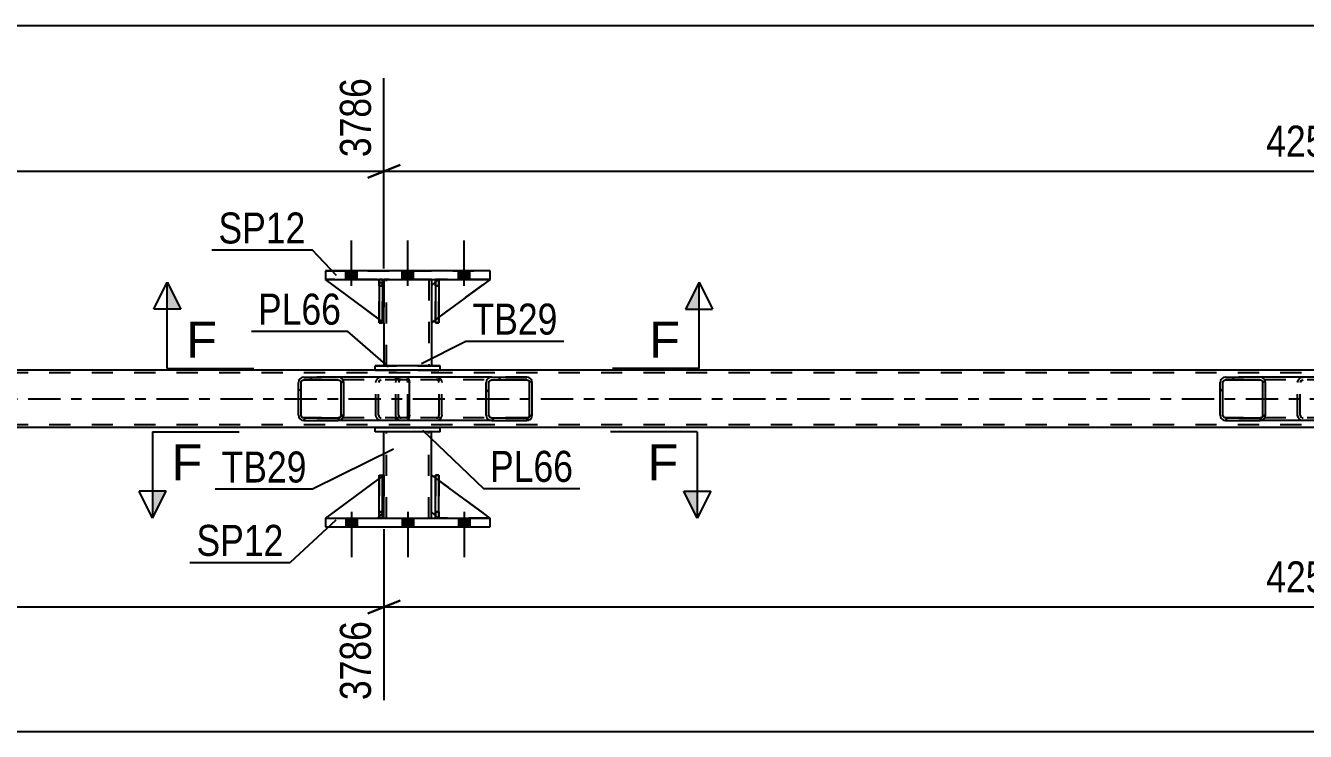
# Model space of a CAD drawing. Header units: millimetres. Extents: x 0 to 841, y 0 to 594.
# Drawn here: x 126.5 to 244.7, y 205.9 to 271.1 of the extents above; entities that cross this region are included whole.
import ezdxf

# ---------------------------------------------------------------- set-up
doc = ezdxf.new("R2010")
doc.units = ezdxf.units.MM
doc.linetypes.add('DXK_LINE_DOT2', pattern=[3.9198, 1.9599, -1.9599])
doc.linetypes.add('DXK_LINE_DOT3', pattern=[5.9187, 2.979, -0.9799, 0.9799, -0.9799])
doc.styles.add('Arial', font='ARIAL.TTF', dxfattribs={"height": 0.2})
doc.styles.add('Arial Narrow', font='ARIALN.TTF', dxfattribs={"height": 0.2})

# ---------------------------------------------------------------- blocks, each defined once
blk = doc.blocks.new('Part-283133313-1568 - 1373')
at = {"color": 2, "linetype": 'Continuous'}
for p, q in [((154.24, 225.55), (154.24, 224.75)), ((154.24, 225.55), (169.44, 225.55)), ((154.24, 224.75), (169.44, 224.75)), ((169.44, 224.75), (169.44, 225.55))]:
    blk.add_line(p, q, dxfattribs=at)
at = {"color": 7, "linetype": 'DXK_LINE_DOT2'}
for p, q in [((154.24, 225.55), (169.44, 225.55)), ((154.24, 224.75), (169.44, 224.75))]:
    blk.add_line(p, q, dxfattribs=at)
blk = doc.blocks.new('Part-283133313-1521 - 1373')
at = {"color": 2, "linetype": 'Continuous'}
for p, q in [((164.84, 239.63), (158.84, 239.63)), ((158.84, 239.23), (158.84, 239.63)), ((164.84, 239.23), (158.84, 239.23)), ((164.84, 239.23), (164.84, 239.63))]:
    blk.add_line(p, q, dxfattribs=at)
at = {"color": 7, "linetype": 'DXK_LINE_DOT2'}
for p, q in [((158.84, 239.63), (164.84, 239.63)), ((158.84, 239.23), (164.84, 239.23))]:
    blk.add_line(p, q, dxfattribs=at)
blk = doc.blocks.new('Part-283133313-1552 - 1373')
at = {"color": 7, "linetype": 'DXK_LINE_DOT2'}
for p, q in [((164.4, 247.03), (164.4, 247.63)), ((164.4, 247.63), (164.4, 247.63)), ((164.4, 247.63), (164.4, 243.63)), ((164.72, 247.63), (164.4, 247.63)), ((164.4, 243.63), (164.4, 247.03)), ((164.4, 247.03), (164.72, 247.03)), ((164.72, 247.03), (164.72, 247.63)), ((164.72, 243.63), (164.72, 247.63)), ((164.72, 247.03), (164.72, 243.63)), ((164.4, 243.63), (164.72, 243.63))]:
    blk.add_line(p, q, dxfattribs=at)
blk = doc.blocks.new('Part-283133313-1506 - 1373')
at = {"color": 2, "linetype": 'Continuous'}
for p, q in [((159.64, 247.63), (159.64, 247.03)), ((164.04, 247.63), (164.04, 247.03)), ((159.64, 243.63), (159.64, 239.63)), ((164.04, 243.63), (164.04, 239.63))]:
    blk.add_line(p, q, dxfattribs=at)
at = {"color": 7, "linetype": 'DXK_LINE_DOT2'}
for p, q in [((164.04, 247.63), (159.64, 247.63)), ((159.64, 247.03), (159.64, 243.63)), ((159.88, 239.63), (159.88, 247.63)), ((163.8, 247.63), (163.8, 239.63)), ((164.04, 247.03), (164.04, 243.63)), ((164.04, 239.63), (159.64, 239.63))]:
    blk.add_line(p, q, dxfattribs=at)
blk = doc.blocks.new('Part-283133313-1417 - 1373')
at = {"color": 2, "linetype": 'Continuous'}
for p, q in [((158.84, 239.23), (67.6, 239.23)), ((329.11, 239.23), (164.84, 239.23)), ((584.52, 233.95), (67.6, 233.95))]:
    blk.add_line(p, q, dxfattribs=at)
at = {"color": 7, "linetype": 'DXK_LINE_DOT2'}
for p, q in [((726.51, 238.99), (67.6, 238.99)), ((164.84, 239.23), (158.84, 239.23)), ((726.51, 234.19), (67.6, 234.19))]:
    blk.add_line(p, q, dxfattribs=at)
at = {"color": 7, "linetype": 'DXK_LINE_DOT3'}
blk.add_line((67.6, 236.59), (726.51, 236.59), dxfattribs=at)
blk = doc.blocks.new('Bolt-283133313-1430 - 1373')
at = {"linetype": 'Continuous'}
for points in [[(157.16, 225.55), (156.12, 225.55), (156.12, 224.75), (157.16, 224.75)], [(157.16, 225.55), (156.12, 225.55), (156.12, 224.75), (157.16, 224.75)], [(157.16, 225.55), (156.12, 225.55), (156.12, 224.75), (157.16, 224.75)], [(162.36, 225.55), (161.32, 225.55), (161.32, 224.75), (162.36, 224.75)], [(162.36, 225.55), (161.32, 225.55), (161.32, 224.75), (162.36, 224.75)], [(167.56, 225.55), (166.52, 225.55), (166.52, 224.75), (167.56, 224.75)], [(167.56, 225.55), (166.52, 225.55), (166.52, 224.75), (167.56, 224.75)], [(167.56, 225.55), (166.52, 225.55), (166.52, 224.75), (167.56, 224.75)]]:
    blk.add_hatch(color=1, dxfattribs=at).paths.add_polyline_path(points)
at = {"color": 1, "linetype": 'Continuous'}
for p, q in [((156.64, 226.15), (156.64, 221.95)), ((156.64, 226.15), (156.64, 221.95)), ((156.64, 226.15), (156.64, 221.95)), ((161.84, 226.15), (161.84, 221.95)), ((161.84, 226.15), (161.84, 221.95)), ((167.04, 226.15), (167.04, 221.95)), ((167.04, 226.15), (167.04, 221.95)), ((167.04, 226.15), (167.04, 221.95)), ((156.12, 225.55), (156.12, 224.75)), ((156.12, 225.55), (156.12, 224.75)), ((156.12, 225.55), (156.12, 224.75)), ((157.16, 225.55), (157.16, 224.75)), ((157.16, 225.55), (157.16, 224.75)), ((157.16, 225.55), (157.16, 224.75)), ((161.32, 225.55), (161.32, 224.75)), ((161.32, 225.55), (161.32, 224.75)), ((162.36, 225.55), (162.36, 224.75)), ((162.36, 225.55), (162.36, 224.75)), ((166.52, 225.55), (166.52, 224.75)), ((166.52, 225.55), (166.52, 224.75)), ((166.52, 225.55), (166.52, 224.75)), ((167.56, 225.55), (167.56, 224.75)), ((167.56, 225.55), (167.56, 224.75)), ((167.56, 225.55), (167.56, 224.75))]:
    blk.add_line(p, q, dxfattribs=at)
blk = doc.blocks.new('Bolt-283133313-1431 - 1373')
at = {"linetype": 'Continuous'}
for points in [[(156.12, 247.63), (157.16, 247.63), (157.16, 248.43), (156.12, 248.43)], [(156.12, 247.63), (157.16, 247.63), (157.16, 248.43), (156.12, 248.43)], [(156.12, 247.63), (157.16, 247.63), (157.16, 248.43), (156.12, 248.43)], [(161.32, 247.63), (162.36, 247.63), (162.36, 248.43), (161.32, 248.43)], [(161.32, 247.63), (162.36, 247.63), (162.36, 248.43), (161.32, 248.43)], [(166.52, 247.63), (167.56, 247.63), (167.56, 248.43), (166.52, 248.43)], [(166.52, 247.63), (167.56, 247.63), (167.56, 248.43), (166.52, 248.43)], [(166.52, 247.63), (167.56, 247.63), (167.56, 248.43), (166.52, 248.43)]]:
    blk.add_hatch(color=1, dxfattribs=at).paths.add_polyline_path(points)
at = {"color": 1, "linetype": 'Continuous'}
for p, q in [((156.64, 247.03), (156.64, 251.23)), ((156.64, 247.03), (156.64, 251.23)), ((156.64, 247.03), (156.64, 251.23)), ((161.84, 247.03), (161.84, 251.23)), ((161.84, 247.03), (161.84, 251.23)), ((167.04, 247.03), (167.04, 251.23)), ((167.04, 247.03), (167.04, 251.23)), ((167.04, 247.03), (167.04, 251.23)), ((156.12, 247.63), (156.12, 248.43)), ((156.12, 247.63), (156.12, 248.43)), ((156.12, 247.63), (156.12, 248.43)), ((157.16, 247.63), (157.16, 248.43)), ((157.16, 247.63), (157.16, 248.43)), ((157.16, 247.63), (157.16, 248.43)), ((161.32, 247.63), (161.32, 248.43)), ((161.32, 247.63), (161.32, 248.43)), ((162.36, 247.63), (162.36, 248.43)), ((162.36, 247.63), (162.36, 248.43)), ((166.52, 247.63), (166.52, 248.43)), ((166.52, 247.63), (166.52, 248.43)), ((166.52, 247.63), (166.52, 248.43)), ((167.56, 247.63), (167.56, 248.43)), ((167.56, 247.63), (167.56, 248.43)), ((167.56, 247.63), (167.56, 248.43))]:
    blk.add_line(p, q, dxfattribs=at)
blk = doc.blocks.new('Part-283133313-1526 - 1373')
at = {"color": 2, "linetype": 'Continuous'}
for p, q in [((158.84, 233.95), (164.84, 233.95)), ((158.84, 233.55), (158.84, 233.95)), ((164.84, 233.55), (158.84, 233.55)), ((164.84, 233.55), (164.84, 233.95))]:
    blk.add_line(p, q, dxfattribs=at)
at = {"color": 7, "linetype": 'DXK_LINE_DOT2'}
for p, q in [((164.84, 233.95), (158.84, 233.95)), ((164.84, 233.55), (158.84, 233.55))]:
    blk.add_line(p, q, dxfattribs=at)
blk = doc.blocks.new('Part-283133313-1531 - 1373')
at = {"color": 2, "linetype": 'Continuous'}
for p, q in [((159.64, 229.55), (159.64, 233.55)), ((164.04, 229.55), (164.04, 233.55)), ((159.64, 225.55), (159.64, 226.15)), ((164.04, 225.55), (164.04, 226.15))]:
    blk.add_line(p, q, dxfattribs=at)
at = {"color": 7, "linetype": 'DXK_LINE_DOT2'}
for p, q in [((164.04, 233.55), (159.64, 233.55)), ((159.88, 225.55), (159.88, 233.55)), ((163.8, 225.55), (163.8, 233.55)), ((159.64, 226.15), (159.64, 229.55)), ((164.04, 226.15), (164.04, 229.55)), ((159.64, 225.55), (164.04, 225.55))]:
    blk.add_line(p, q, dxfattribs=at)
blk = doc.blocks.new('Part-283133313-1549 - 1373')
at = {"color": 7, "linetype": 'DXK_LINE_DOT2'}
for p, q in [((159.64, 243.63), (154.24, 247.63)), ((154.24, 247.63), (159.04, 247.63)), ((159.04, 247.63), (159.64, 247.03)), ((159.64, 247.03), (159.04, 247.63)), ((159.64, 247.03), (159.64, 243.63)), ((159.64, 247.03), (159.64, 247.03)), ((159.64, 247.03), (159.64, 243.63))]:
    blk.add_line(p, q, dxfattribs=at)
blk = doc.blocks.new('Part-283133313-1553 - 1373')
at = {"color": 7, "linetype": 'DXK_LINE_DOT2'}
for p, q in [((159.2, 247.03), (159.2, 247.63)), ((159.2, 247.63), (159.2, 247.63)), ((159.2, 247.63), (159.2, 243.63)), ((159.52, 247.63), (159.2, 247.63)), ((159.2, 243.63), (159.2, 247.03)), ((159.2, 247.03), (159.52, 247.03)), ((159.52, 247.03), (159.52, 247.63)), ((159.52, 243.63), (159.52, 247.63)), ((159.52, 247.03), (159.52, 243.63)), ((159.2, 243.63), (159.52, 243.63))]:
    blk.add_line(p, q, dxfattribs=at)
blk = doc.blocks.new('Part-283133313-1533 - 1373')
at = {"linetype": 'Continuous'}
h = blk.add_hatch(dxfattribs=at)
h.set_pattern_fill('', scale=0.7, style=0, pattern_type=0)
h.set_pattern_definition([(45, (241.0235, 238.2945), (-1.57154, 1.57154), [])])
h.paths.add_polyline_path([(241.06, 238.11), (241.02, 238.29), (240.91, 238.45), (240.75, 238.55), (240.56, 238.59), (237.37, 238.59), (237.18, 238.55), (237.02, 238.45), (236.91, 238.29), (236.87, 238.11), (236.87, 235.07), (236.91, 234.89), (237.02, 234.73), (237.18, 234.63), (237.37, 234.59), (240.56, 234.59), (240.75, 234.63), (240.91, 234.73), (241.02, 234.89), (241.06, 235.07)])
h.paths.add_polyline_path([(240.79, 234.98), (240.74, 234.9), (240.66, 234.85), (240.56, 234.83), (237.37, 234.83), (237.28, 234.85), (237.2, 234.9), (237.14, 234.98), (237.12, 235.07), (237.12, 238.11), (237.14, 238.2), (237.2, 238.28), (237.28, 238.33), (237.37, 238.35), (240.56, 238.35), (240.66, 238.33), (240.74, 238.28), (240.79, 238.2), (240.81, 238.11), (240.81, 235.07)])
at = {"color": 2, "linetype": 'Continuous'}
for p, q in [((236.91, 238.29), (236.87, 238.11)), ((236.87, 235.07), (236.87, 238.11)), ((237.12, 238.11), (237.14, 238.2)), ((237.12, 235.07), (237.12, 238.11)), ((237.14, 238.2), (237.2, 238.28)), ((237.37, 238.59), (237.18, 238.55)), ((237.2, 238.28), (237.28, 238.33)), ((237.28, 238.33), (237.37, 238.35)), ((237.37, 238.59), (240.56, 238.59)), ((237.37, 238.35), (240.56, 238.35)), ((246.86, 238.59), (240.56, 238.59)), ((240.75, 238.55), (240.56, 238.59)), ((240.56, 238.35), (240.66, 238.33)), ((240.66, 238.33), (240.74, 238.28)), ((240.74, 238.28), (240.79, 238.2)), ((240.79, 238.2), (240.81, 238.11)), ((240.81, 235.07), (240.81, 238.11)), ((241.06, 238.11), (241.02, 238.29)), ((241.06, 235.07), (241.06, 238.11)), ((246.86, 238.59), (246.96, 238.55)), ((246.96, 238.55), (247.05, 238.45)), ((247.05, 238.45), (247.11, 238.29)), ((247.11, 238.29), (247.13, 238.11)), ((247.13, 235.07), (247.13, 238.11)), ((236.87, 235.07), (236.91, 234.89)), ((237.14, 234.98), (237.12, 235.07)), ((237.2, 234.9), (237.14, 234.98)), ((237.18, 234.63), (237.37, 234.59)), ((237.28, 234.85), (237.2, 234.9)), ((237.37, 234.83), (237.28, 234.85)), ((237.37, 234.83), (240.56, 234.83)), ((237.37, 234.59), (240.56, 234.59)), ((240.66, 234.85), (240.56, 234.83)), ((240.56, 234.59), (240.75, 234.63)), ((246.86, 234.59), (240.56, 234.59)), ((240.74, 234.9), (240.66, 234.85)), ((240.79, 234.98), (240.74, 234.9)), ((240.81, 235.07), (240.79, 234.98)), ((241.02, 234.89), (241.06, 235.07)), ((246.96, 234.63), (246.86, 234.59)), ((247.05, 234.73), (246.96, 234.63)), ((247.11, 234.89), (247.05, 234.73)), ((247.13, 235.07), (247.11, 234.89))]:
    blk.add_line(p, q, dxfattribs=at)
at = {"color": 7, "linetype": 'DXK_LINE_DOT2'}
for p, q in [((240.56, 238.59), (237.37, 238.59)), ((246.86, 238.35), (237.37, 238.35)), ((244.02, 238.11), (244.06, 238.29)), ((244.02, 235.07), (244.02, 238.11)), ((244.29, 238.2), (244.27, 238.11)), ((244.27, 235.07), (244.27, 238.11)), ((244.35, 238.28), (244.29, 238.2)), ((244.33, 238.55), (244.52, 238.59)), ((244.35, 238.28), (244.37, 238.29)), ((244.37, 238.29), (244.43, 238.33)), ((244.43, 238.33), (244.52, 238.35)), ((245.87, 238.35), (245.87, 238.59)), ((246.91, 238.33), (246.86, 238.35)), ((246.96, 238.28), (246.91, 238.33)), ((246.98, 238.2), (246.96, 238.28)), ((246.99, 238.11), (246.98, 238.2)), ((246.99, 235.07), (246.99, 238.11)), ((246.86, 234.83), (237.37, 234.83)), ((240.56, 234.59), (237.37, 234.59)), ((244.06, 234.89), (244.02, 235.07)), ((244.27, 235.07), (244.29, 234.98)), ((244.29, 234.98), (244.35, 234.9)), ((244.52, 234.59), (244.33, 234.63)), ((244.35, 234.9), (244.43, 234.85)), ((244.43, 234.85), (244.52, 234.83)), ((245.87, 234.59), (245.87, 234.83)), ((246.86, 234.83), (246.91, 234.85)), ((246.91, 234.85), (246.96, 234.9)), ((246.96, 234.9), (246.98, 234.98)), ((246.98, 234.98), (246.99, 235.07))]:
    blk.add_line(p, q, dxfattribs=at)
at = {"color": 2, "linetype": 'Continuous'}
for centre, start, end in [((237.36, 238.1), 111.1941, 156.1506), ((240.57, 238.1), 23.8494, 68.8059), ((237.36, 235.09), 203.8494, 248.8059), ((240.57, 235.09), 291.1941, 336.1506)]:
    blk.add_arc(centre, 0.492, start, end, dxfattribs=at)
at = {"color": 7, "linetype": 'DXK_LINE_DOT2'}
for centre, start, end in [((244.51, 238.1), 111.1941, 156.1506), ((244.51, 235.09), 203.8494, 248.8059)]:
    blk.add_arc(centre, 0.492, start, end, dxfattribs=at)
blk = doc.blocks.new('Part-283133313-1548 - 1373')
at = {"color": 2, "linetype": 'Continuous'}
for p, q in [((159.2, 243.96), (154.24, 247.63)), ((159.2, 247.48), (159.04, 247.63)), ((159.64, 247.03), (159.52, 247.16)), ((159.64, 247.03), (159.64, 247.03)), ((159.64, 243.63), (159.64, 247.03)), ((159.52, 243.72), (159.64, 243.63)), ((159.64, 243.63), (159.64, 243.63))]:
    blk.add_line(p, q, dxfattribs=at)
at = {"color": 7, "linetype": 'DXK_LINE_DOT2'}
for p, q in [((159.04, 247.63), (154.24, 247.63)), ((159.04, 247.63), (159.64, 247.03)), ((159.52, 247.16), (159.2, 247.48)), ((159.64, 247.03), (159.64, 243.63)), ((159.52, 243.72), (159.2, 243.96))]:
    blk.add_line(p, q, dxfattribs=at)
blk = doc.blocks.new('Part-283133313-1550 - 1373')
at = {"color": 2, "linetype": 'Continuous'}
for p, q in [((164.72, 247.63), (164.4, 247.63)), ((164.4, 247.63), (164.4, 243.63)), ((164.72, 247.63), (164.72, 247.63)), ((164.72, 247.63), (164.72, 243.63)), ((164.72, 243.63), (164.4, 243.63))]:
    blk.add_line(p, q, dxfattribs=at)
at = {"color": 7, "linetype": 'DXK_LINE_DOT2'}
for p, q in [((164.4, 247.03), (164.4, 247.63)), ((164.72, 247.03), (164.4, 247.03)), ((164.4, 247.03), (164.4, 243.63)), ((164.72, 247.03), (164.72, 247.63)), ((164.72, 247.63), (164.72, 247.63)), ((164.72, 243.63), (164.72, 247.03))]:
    blk.add_line(p, q, dxfattribs=at)
blk = doc.blocks.new('Part-283133313-1551 - 1373')
at = {"color": 2, "linetype": 'Continuous'}
for p, q in [((159.52, 247.63), (159.2, 247.63)), ((159.2, 247.63), (159.2, 243.63)), ((159.52, 247.63), (159.52, 247.63)), ((159.52, 247.63), (159.52, 243.63)), ((159.52, 243.63), (159.2, 243.63))]:
    blk.add_line(p, q, dxfattribs=at)
at = {"color": 7, "linetype": 'DXK_LINE_DOT2'}
for p, q in [((159.2, 247.03), (159.2, 247.63)), ((159.52, 247.03), (159.2, 247.03)), ((159.2, 247.03), (159.2, 243.63)), ((159.52, 247.03), (159.52, 247.63)), ((159.52, 247.63), (159.52, 247.63)), ((159.52, 243.63), (159.52, 247.03))]:
    blk.add_line(p, q, dxfattribs=at)
blk = doc.blocks.new('Part-283133313-1556 - 1373')
at = {"linetype": 'Continuous'}
h = blk.add_hatch(dxfattribs=at)
h.set_pattern_fill('', scale=0.7, style=0, pattern_type=0)
h.set_pattern_definition([(45, (173.3, 238.2945), (-1.57154, 1.57154), [])])
h.paths.add_polyline_path([(173.34, 238.11), (173.3, 238.29), (173.19, 238.45), (173.02, 238.55), (172.83, 238.59), (169.59, 238.59), (169.4, 238.55), (169.23, 238.45), (169.12, 238.29), (169.08, 238.11), (169.08, 235.07), (169.12, 234.89), (169.23, 234.73), (169.4, 234.63), (169.59, 234.59), (172.83, 234.59), (173.02, 234.63), (173.19, 234.73), (173.3, 234.89), (173.34, 235.07)])
h.paths.add_polyline_path([(173.06, 234.98), (173.01, 234.9), (172.93, 234.85), (172.83, 234.83), (169.59, 234.83), (169.5, 234.85), (169.41, 234.9), (169.36, 234.98), (169.34, 235.07), (169.34, 238.11), (169.36, 238.2), (169.41, 238.28), (169.5, 238.33), (169.59, 238.35), (172.83, 238.35), (172.93, 238.33), (173.01, 238.28), (173.06, 238.2), (173.08, 238.11), (173.08, 235.07)])
at = {"color": 7, "linetype": 'DXK_LINE_DOT2'}
for p, q in [((160.73, 238.11), (160.77, 238.29)), ((160.73, 235.07), (160.73, 238.11)), ((161.01, 238.2), (160.99, 238.11)), ((160.99, 235.07), (160.99, 238.11)), ((161.06, 238.28), (161.01, 238.2)), ((161.05, 238.55), (161.24, 238.59)), ((161.15, 238.33), (161.06, 238.28)), ((161.24, 238.35), (161.15, 238.33)), ((161.73, 238.59), (161.24, 238.59)), ((172.83, 238.35), (161.24, 238.35)), ((164.48, 238.59), (164.67, 238.55)), ((164.58, 238.33), (164.48, 238.35)), ((164.66, 238.28), (164.58, 238.33)), ((164.72, 238.2), (164.66, 238.28)), ((164.73, 238.11), (164.72, 238.2)), ((164.73, 235.07), (164.73, 238.11)), ((164.95, 238.29), (164.99, 238.11)), ((164.99, 235.07), (164.99, 238.11)), ((172.83, 238.59), (169.59, 238.59)), ((160.77, 234.89), (160.73, 235.07)), ((160.99, 235.07), (161.01, 234.98)), ((161.01, 234.98), (161.06, 234.9)), ((161.24, 234.59), (161.05, 234.63)), ((161.06, 234.9), (161.15, 234.85)), ((161.15, 234.85), (161.24, 234.83)), ((172.83, 234.83), (161.24, 234.83)), ((161.73, 234.59), (161.24, 234.59)), ((164.48, 234.83), (164.58, 234.85)), ((164.67, 234.63), (164.48, 234.59)), ((164.58, 234.85), (164.66, 234.9)), ((164.66, 234.9), (164.72, 234.98)), ((164.72, 234.98), (164.73, 235.07)), ((164.99, 235.07), (164.95, 234.89)), ((172.83, 234.59), (169.59, 234.59))]:
    blk.add_line(p, q, dxfattribs=at)
at = {"color": 2, "linetype": 'Continuous'}
for p, q in [((169.59, 238.59), (161.73, 238.59)), ((169.12, 238.29), (169.08, 238.11)), ((169.08, 235.07), (169.08, 238.11)), ((169.34, 238.11), (169.36, 238.2)), ((169.34, 235.07), (169.34, 238.11)), ((169.36, 238.2), (169.41, 238.28)), ((169.59, 238.59), (169.4, 238.55)), ((169.41, 238.28), (169.5, 238.33)), ((169.5, 238.33), (169.59, 238.35)), ((169.59, 238.59), (172.83, 238.59)), ((169.59, 238.35), (172.83, 238.35)), ((173.02, 238.55), (172.83, 238.59)), ((172.83, 238.35), (172.93, 238.33)), ((172.93, 238.33), (173.01, 238.28)), ((173.01, 238.28), (173.06, 238.2)), ((173.06, 238.2), (173.08, 238.11)), ((173.08, 235.07), (173.08, 238.11)), ((173.34, 238.11), (173.3, 238.29)), ((173.34, 235.07), (173.34, 238.11)), ((169.59, 234.59), (161.73, 234.59)), ((169.08, 235.07), (169.12, 234.89)), ((169.36, 234.98), (169.34, 235.07)), ((169.41, 234.9), (169.36, 234.98)), ((169.4, 234.63), (169.59, 234.59)), ((169.5, 234.85), (169.41, 234.9)), ((169.59, 234.83), (169.5, 234.85)), ((169.59, 234.83), (172.83, 234.83)), ((169.59, 234.59), (172.83, 234.59)), ((172.93, 234.85), (172.83, 234.83)), ((172.83, 234.59), (173.02, 234.63)), ((173.01, 234.9), (172.93, 234.85)), ((173.06, 234.98), (173.01, 234.9)), ((173.08, 235.07), (173.06, 234.98)), ((173.3, 234.89), (173.34, 235.07))]:
    blk.add_line(p, q, dxfattribs=at)
at = {"color": 7, "linetype": 'DXK_LINE_DOT2'}
for centre, start, end in [((161.22, 238.09), 110.7583, 155.6801), ((164.5, 238.09), 24.3199, 69.2417), ((161.22, 235.09), 204.3199, 249.2417), ((164.5, 235.09), 290.7583, 335.6801)]:
    blk.add_arc(centre, 0.496, start, end, dxfattribs=at)
at = {"color": 2, "linetype": 'Continuous'}
for centre, start, end in [((169.57, 238.09), 110.7583, 155.68), ((172.85, 238.09), 24.32, 69.2417), ((169.57, 235.09), 204.32, 249.2417), ((172.85, 235.09), 290.7583, 335.68)]:
    blk.add_arc(centre, 0.496, start, end, dxfattribs=at)
blk = doc.blocks.new('Part-283133313-1557 - 1373')
at = {"linetype": 'Continuous'}
h = blk.add_hatch(dxfattribs=at)
h.set_pattern_fill('', scale=0.7, style=0, pattern_type=0)
h.set_pattern_definition([(45, (155.8893, 238.2945), (-1.57154, 1.57154), [])])
h.paths.add_polyline_path([(155.93, 238.11), (155.89, 238.29), (155.78, 238.45), (155.62, 238.55), (155.42, 238.59), (152.24, 238.59), (152.05, 238.55), (151.89, 238.45), (151.78, 238.29), (151.74, 238.11), (151.74, 235.07), (151.78, 234.89), (151.89, 234.73), (152.05, 234.63), (152.24, 234.59), (155.42, 234.59), (155.62, 234.63), (155.78, 234.73), (155.89, 234.89), (155.93, 235.07)])
h.paths.add_polyline_path([(155.66, 234.98), (155.6, 234.9), (155.52, 234.85), (155.42, 234.83), (152.24, 234.83), (152.14, 234.85), (152.06, 234.9), (152.01, 234.98), (151.99, 235.07), (151.99, 238.11), (152.01, 238.2), (152.06, 238.28), (152.14, 238.33), (152.24, 238.35), (155.42, 238.35), (155.52, 238.33), (155.6, 238.28), (155.66, 238.2), (155.68, 238.11), (155.68, 235.07)])
at = {"color": 2, "linetype": 'Continuous'}
for p, q in [((151.78, 238.29), (151.74, 238.11)), ((151.74, 235.07), (151.74, 238.11)), ((151.99, 238.11), (152.01, 238.2)), ((151.99, 235.07), (151.99, 238.11)), ((152.01, 238.2), (152.06, 238.28)), ((152.24, 238.59), (152.05, 238.55)), ((152.06, 238.28), (152.14, 238.33)), ((152.14, 238.33), (152.24, 238.35)), ((152.24, 238.59), (155.42, 238.59)), ((152.24, 238.35), (155.42, 238.35)), ((161.73, 238.59), (155.42, 238.59)), ((155.62, 238.55), (155.42, 238.59)), ((155.42, 238.35), (155.52, 238.33)), ((155.52, 238.33), (155.6, 238.28)), ((155.6, 238.28), (155.66, 238.2)), ((155.66, 238.2), (155.68, 238.11)), ((155.68, 235.07), (155.68, 238.11)), ((155.93, 238.11), (155.89, 238.29)), ((155.93, 235.07), (155.93, 238.11)), ((161.73, 238.59), (161.83, 238.55)), ((161.83, 238.55), (161.92, 238.45)), ((161.92, 238.45), (161.98, 238.29)), ((161.98, 238.29), (162, 238.11)), ((162, 235.07), (162, 238.11)), ((151.74, 235.07), (151.78, 234.89)), ((152.01, 234.98), (151.99, 235.07)), ((152.06, 234.9), (152.01, 234.98)), ((152.05, 234.63), (152.24, 234.59)), ((152.14, 234.85), (152.06, 234.9)), ((152.24, 234.83), (152.14, 234.85)), ((152.24, 234.83), (155.42, 234.83)), ((152.24, 234.59), (155.42, 234.59)), ((155.52, 234.85), (155.42, 234.83)), ((155.42, 234.59), (155.62, 234.63)), ((161.73, 234.59), (155.42, 234.59)), ((155.6, 234.9), (155.52, 234.85)), ((155.66, 234.98), (155.6, 234.9)), ((155.68, 235.07), (155.66, 234.98)), ((155.89, 234.89), (155.93, 235.07)), ((161.83, 234.63), (161.73, 234.59)), ((161.92, 234.73), (161.83, 234.63)), ((161.98, 234.89), (161.92, 234.73)), ((162, 235.07), (161.98, 234.89))]:
    blk.add_line(p, q, dxfattribs=at)
at = {"color": 7, "linetype": 'DXK_LINE_DOT2'}
for p, q in [((155.42, 238.59), (152.24, 238.59)), ((161.73, 238.35), (152.24, 238.35)), ((158.89, 238.11), (158.93, 238.29)), ((158.89, 235.07), (158.89, 238.11)), ((159.16, 238.2), (159.14, 238.11)), ((159.14, 235.07), (159.14, 238.11)), ((159.21, 238.28), (159.16, 238.2)), ((159.2, 238.55), (159.39, 238.59)), ((159.21, 238.28), (159.23, 238.29)), ((159.23, 238.29), (159.29, 238.33)), ((159.29, 238.33), (159.39, 238.35)), ((160.73, 238.35), (160.73, 238.59)), ((161.78, 238.33), (161.73, 238.35)), ((161.82, 238.28), (161.78, 238.33)), ((161.85, 238.2), (161.82, 238.28)), ((161.86, 238.11), (161.85, 238.2)), ((161.86, 235.07), (161.86, 238.11)), ((161.73, 234.83), (152.24, 234.83)), ((155.42, 234.59), (152.24, 234.59)), ((158.93, 234.89), (158.89, 235.07)), ((159.14, 235.07), (159.16, 234.98)), ((159.16, 234.98), (159.21, 234.9)), ((159.39, 234.59), (159.2, 234.63)), ((159.21, 234.9), (159.23, 234.89)), ((159.23, 234.89), (159.29, 234.85)), ((159.29, 234.85), (159.39, 234.83)), ((160.73, 234.59), (160.73, 234.83)), ((161.73, 234.83), (161.78, 234.85)), ((161.78, 234.85), (161.82, 234.9)), ((161.82, 234.9), (161.85, 234.98)), ((161.85, 234.98), (161.86, 235.07))]:
    blk.add_line(p, q, dxfattribs=at)
at = {"color": 2, "linetype": 'Continuous'}
for centre, start, end in [((152.23, 238.1), 111.1941, 156.1506), ((155.44, 238.1), 23.8494, 68.8059), ((152.23, 235.09), 203.8494, 248.8059), ((155.44, 235.09), 291.1941, 336.1506)]:
    blk.add_arc(centre, 0.492, start, end, dxfattribs=at)
at = {"color": 7, "linetype": 'DXK_LINE_DOT2'}
for centre, start, end in [((159.38, 238.1), 111.1941, 156.1506), ((159.38, 235.09), 203.8494, 248.8059)]:
    blk.add_arc(centre, 0.492, start, end, dxfattribs=at)
blk = doc.blocks.new('Part-283133313-1563 - 1373')
at = {"color": 2, "linetype": 'Continuous'}
for p, q in [((169.44, 248.43), (154.24, 248.43)), ((154.24, 248.43), (154.24, 247.63)), ((169.44, 247.63), (169.44, 248.43)), ((154.24, 247.63), (169.44, 247.63))]:
    blk.add_line(p, q, dxfattribs=at)
at = {"color": 7, "linetype": 'DXK_LINE_DOT2'}
for p, q in [((154.24, 248.43), (169.44, 248.43)), ((154.24, 247.63), (169.44, 247.63))]:
    blk.add_line(p, q, dxfattribs=at)
blk = doc.blocks.new('Part-283133313-1569 - 1373')
at = {"color": 2, "linetype": 'Continuous'}
for p, q in [((164.04, 226.15), (164.04, 229.55)), ((164.4, 229.29), (164.04, 229.55)), ((169.44, 225.55), (164.72, 229.05)), ((164.4, 225.8), (164.04, 226.15))]:
    blk.add_line(p, q, dxfattribs=at)
at = {"color": 7, "linetype": 'DXK_LINE_DOT2'}
for p, q in [((164.72, 229.05), (164.4, 229.29)), ((164.64, 225.55), (164.4, 225.8)), ((169.44, 225.55), (164.64, 225.55)), ((169.44, 225.55), (169.44, 225.55)), ((169.44, 225.55), (169.44, 225.55))]:
    blk.add_line(p, q, dxfattribs=at)
blk = doc.blocks.new('Part-283133313-1570 - 1373')
at = {"color": 7, "linetype": 'DXK_LINE_DOT2'}
for p, q in [((164.04, 226.15), (164.04, 229.55)), ((164.04, 229.55), (169.44, 225.55)), ((164.64, 225.55), (164.04, 226.15)), ((169.44, 225.55), (164.64, 225.55))]:
    blk.add_line(p, q, dxfattribs=at)
blk = doc.blocks.new('Part-283133313-1571 - 1373')
at = {"color": 7, "linetype": 'DXK_LINE_DOT2'}
for p, q in [((159.52, 229.46), (159.2, 229.22)), ((159.64, 226.15), (159.64, 229.55)), ((159.64, 226.15), (159.04, 225.55)), ((159.52, 226.02), (159.2, 225.7)), ((154.24, 225.55), (159.04, 225.55))]:
    blk.add_line(p, q, dxfattribs=at)
at = {"color": 2, "linetype": 'Continuous'}
for p, q in [((159.64, 229.55), (159.52, 229.46)), ((159.64, 226.15), (159.64, 229.55)), ((159.2, 229.22), (154.24, 225.55)), ((159.64, 226.15), (159.52, 226.02)), ((159.64, 226.15), (159.64, 226.15)), ((159.2, 225.7), (159.04, 225.55))]:
    blk.add_line(p, q, dxfattribs=at)
blk = doc.blocks.new('Part-283133313-1572 - 1373')
at = {"color": 7, "linetype": 'DXK_LINE_DOT2'}
for p, q in [((159.64, 229.55), (154.24, 225.55)), ((159.64, 226.15), (159.64, 229.55)), ((159.64, 229.55), (159.64, 226.15)), ((159.04, 225.55), (159.64, 226.15)), ((159.64, 226.15), (159.04, 225.55)), ((159.64, 226.15), (159.64, 226.15)), ((154.24, 225.55), (159.04, 225.55))]:
    blk.add_line(p, q, dxfattribs=at)
blk = doc.blocks.new('Part-283133313-1627 - 1373')
at = {"color": 2, "linetype": 'Continuous'}
for p, q in [((164.4, 225.55), (164.4, 229.55)), ((164.4, 229.55), (164.72, 229.55)), ((164.72, 225.55), (164.72, 229.55)), ((164.4, 225.55), (164.4, 225.55)), ((164.72, 225.55), (164.4, 225.55))]:
    blk.add_line(p, q, dxfattribs=at)
at = {"color": 7, "linetype": 'DXK_LINE_DOT2'}
for p, q in [((164.4, 229.55), (164.4, 226.15)), ((164.72, 226.15), (164.72, 229.55)), ((164.4, 226.15), (164.4, 225.55)), ((164.4, 226.15), (164.72, 226.15)), ((164.72, 225.55), (164.72, 226.15)), ((164.72, 225.55), (164.72, 225.55))]:
    blk.add_line(p, q, dxfattribs=at)
blk = doc.blocks.new('Part-283133313-1628 - 1373')
at = {"color": 2, "linetype": 'Continuous'}
for p, q in [((159.2, 225.55), (159.2, 229.55)), ((159.2, 229.55), (159.52, 229.55)), ((159.52, 225.55), (159.52, 229.55)), ((159.2, 225.55), (159.2, 225.55)), ((159.52, 225.55), (159.2, 225.55))]:
    blk.add_line(p, q, dxfattribs=at)
at = {"color": 7, "linetype": 'DXK_LINE_DOT2'}
for p, q in [((159.2, 229.55), (159.2, 226.15)), ((159.52, 226.15), (159.52, 229.55)), ((159.2, 226.15), (159.2, 225.55)), ((159.2, 226.15), (159.52, 226.15)), ((159.52, 225.55), (159.52, 226.15)), ((159.52, 225.55), (159.52, 225.55))]:
    blk.add_line(p, q, dxfattribs=at)
blk = doc.blocks.new('Part-283133313-1629 - 1373')
at = {"color": 7, "linetype": 'DXK_LINE_DOT2'}
for p, q in [((164.72, 229.55), (164.4, 229.55)), ((164.4, 226.15), (164.4, 229.55)), ((164.4, 229.55), (164.4, 225.55)), ((164.72, 229.55), (164.72, 226.15)), ((164.72, 225.55), (164.72, 229.55)), ((164.72, 226.15), (164.4, 226.15)), ((164.4, 225.55), (164.4, 226.15)), ((164.72, 226.15), (164.72, 225.55)), ((164.72, 225.55), (164.4, 225.55)), ((164.72, 225.55), (164.72, 225.55))]:
    blk.add_line(p, q, dxfattribs=at)
blk = doc.blocks.new('Part-283133313-1630 - 1373')
at = {"color": 7, "linetype": 'DXK_LINE_DOT2'}
for p, q in [((159.2, 229.55), (159.52, 229.55)), ((159.2, 226.15), (159.2, 229.55)), ((159.2, 229.55), (159.2, 225.55)), ((159.52, 229.55), (159.52, 226.15)), ((159.52, 225.55), (159.52, 229.46)), ((159.52, 226.15), (159.2, 226.15)), ((159.2, 225.55), (159.2, 226.15)), ((159.52, 226.15), (159.52, 225.55)), ((159.52, 225.55), (159.2, 225.55)), ((159.52, 225.55), (159.52, 225.55))]:
    blk.add_line(p, q, dxfattribs=at)
blk = doc.blocks.new('Part-283133313-1631 - 1373')
at = {"color": 2, "linetype": 'Continuous'}
for p, q in [((164.4, 247.38), (164.04, 247.03)), ((164.04, 247.03), (164.04, 243.63)), ((169.44, 247.63), (164.72, 244.13)), ((164.4, 243.89), (164.04, 243.63))]:
    blk.add_line(p, q, dxfattribs=at)
at = {"color": 7, "linetype": 'DXK_LINE_DOT2'}
for p, q in [((164.64, 247.63), (164.4, 247.38)), ((169.44, 247.63), (164.64, 247.63)), ((164.72, 244.13), (164.4, 243.89))]:
    blk.add_line(p, q, dxfattribs=at)
blk = doc.blocks.new('Part-283133313-1632 - 1373')
at = {"color": 7, "linetype": 'DXK_LINE_DOT2'}
for p, q in [((164.64, 247.63), (164.04, 247.03)), ((164.04, 243.63), (169.44, 247.63)), ((164.04, 247.03), (164.04, 243.63)), ((169.44, 247.63), (164.64, 247.63))]:
    blk.add_line(p, q, dxfattribs=at)
blk = doc.blocks.new('StraightDimension-283133313-1683 - 1373')
at = {"color": 7, "linetype": 'Continuous'}
blk.add_line((58.34, 205.85), (735.77, 205.85), dxfattribs=at)
blk = doc.blocks.new('StraightDimension-283133313-1711 - 1373')
at = {"color": 7, "linetype": 'Continuous'}
blk.add_line((58.98, 271.09), (735.13, 271.09), dxfattribs=at)
blk = doc.blocks.new('StraightDimension-283133313-1743 - 1373')
at = {"color": 7, "linetype": 'Continuous'}
for p, q in [((159.64, 224.55), (159.64, 208.75)), ((161.14, 217.96), (158.14, 216.76)), ((159.64, 217.36), (329.91, 217.36))]:
    blk.add_line(p, q, dxfattribs=at)
at = {"color": 0}
blk.add_wipeout([(249.03, 218.11), (249.03, 222.31), (240.52, 222.31), (240.52, 218.11)], dxfattribs=at)
at = {"color": 3, "style": 'Arial Narrow'}
blk.add_text('4257', height=2.863, dxfattribs=at).set_placement((241.12, 218.71))
blk = doc.blocks.new('StraightDimension-283133313-1749 - 1373')
at = {"color": 7, "linetype": 'Continuous'}
for p, q in [((58.98, 232.95), (58.98, 214.23)), ((159.64, 224.55), (159.64, 208.75)), ((60.48, 217.96), (57.48, 216.76)), ((158.14, 216.76), (161.14, 217.96)), ((58.98, 217.36), (159.64, 217.36))]:
    blk.add_line(p, q, dxfattribs=at)
at = {"color": 0}
blk.add_wipeout([(113.57, 218.11), (113.57, 222.31), (105.05, 222.31), (105.05, 218.11)], dxfattribs=at)
at = {"color": 3, "style": 'Arial Narrow'}
blk.add_text('3786', height=2.863, dxfattribs=at).set_placement((105.65, 218.71))
at = {"color": 0, "linetype": 'Continuous'}
for points in [[(58.38, 216.66), (54.18, 216.66), (54.18, 213.63), (58.38, 213.63)], [(159.04, 216.66), (154.84, 216.66), (154.84, 208.15), (159.04, 208.15)]]:
    blk.add_wipeout(points, dxfattribs=at)
at = {"color": 3, "linetype": 'Continuous', "style": 'Arial Narrow'}
for s, height, p in [('0', 2.86, (57.78, 214.23)), ('3786', 2.863, (158.44, 208.75))]:
    blk.add_text(s, height=height, rotation=90.0002, dxfattribs=at).set_placement(p)
blk = doc.blocks.new('StraightDimension-283133313-1766 - 1373')
at = {"color": 7, "linetype": 'Continuous'}
for p, q in [((159.64, 248.63), (159.64, 266.24)), ((161.14, 258.23), (158.14, 257.03)), ((159.64, 257.63), (329.91, 257.63))]:
    blk.add_line(p, q, dxfattribs=at)
at = {"color": 0}
blk.add_wipeout([(249.03, 258.38), (249.03, 262.58), (240.52, 262.58), (240.52, 258.38)], dxfattribs=at)
at = {"color": 3, "style": 'Arial Narrow'}
blk.add_text('4257', height=2.863, dxfattribs=at).set_placement((241.12, 258.98))
blk = doc.blocks.new('StraightDimension-283133313-1772 - 1373')
at = {"color": 7, "linetype": 'Continuous'}
for p, q in [((159.64, 248.63), (159.64, 266.24)), ((58.98, 240.23), (58.98, 260.76)), ((60.48, 258.23), (57.48, 257.03)), ((158.14, 257.03), (161.14, 258.23)), ((58.98, 257.63), (159.64, 257.63))]:
    blk.add_line(p, q, dxfattribs=at)
at = {"color": 0}
blk.add_wipeout([(113.57, 258.38), (113.57, 262.58), (105.05, 262.58), (105.05, 258.38)], dxfattribs=at)
at = {"color": 3, "style": 'Arial Narrow'}
blk.add_text('3786', height=2.863, dxfattribs=at).set_placement((105.65, 258.98))
at = {"color": 0, "linetype": 'Continuous'}
for points in [[(159.04, 266.84), (154.84, 266.84), (154.84, 258.33), (159.04, 258.33)], [(58.38, 261.36), (54.18, 261.36), (54.18, 258.33), (58.38, 258.33)]]:
    blk.add_wipeout(points, dxfattribs=at)
at = {"color": 3, "linetype": 'Continuous', "style": 'Arial Narrow'}
for s, height, p in [('3786', 2.863, (158.44, 258.93)), ('0', 2.86, (57.78, 258.93))]:
    blk.add_text(s, height=height, rotation=90.0002, dxfattribs=at).set_placement(p)
blk = doc.blocks.new('Mark-283133313-1527 - 1373')
at = {"color": 30, "linetype": 'Continuous'}
for p in [(160.53, 231.94), (144.05, 228.26)]:
    blk.add_line(p, (153.11, 228.26), dxfattribs=at)
at = {"color": 0}
blk.add_wipeout([(152.51, 228.86), (152.51, 231.86), (144.65, 231.86), (144.65, 228.86)], dxfattribs=at)
blk.add_wipeout([(152.51, 228.86), (152.51, 231.86), (144.65, 231.86), (144.65, 228.86)], dxfattribs=at)
at = {"color": 3, "style": 'Arial Narrow'}
blk.add_text('TB29', height=2.863, dxfattribs=at).set_placement((144.65, 228.86))
blk = doc.blocks.new('Mark-283133313-1522 - 1373')
at = {"color": 30, "linetype": 'Continuous'}
for p, q in [((163.2, 233.71), (168.84, 228.32)), ((168.84, 228.32), (177.72, 228.32))]:
    blk.add_line(p, q, dxfattribs=at)
at = {"color": 0}
blk.add_wipeout([(177.12, 228.92), (177.12, 231.92), (169.44, 231.92), (169.44, 228.92)], dxfattribs=at)
blk.add_wipeout([(177.12, 228.92), (177.12, 231.92), (169.44, 231.92), (169.44, 228.92)], dxfattribs=at)
at = {"color": 3, "style": 'Arial Narrow'}
blk.add_text('PL66', height=2.863, dxfattribs=at).set_placement((169.44, 228.92))
blk = doc.blocks.new('Mark-283133313-1559 - 1373')
at = {"color": 30, "linetype": 'Continuous'}
for p in [(143.76, 250.35), (155.27, 247.98)]:
    blk.add_line(p, (153, 250.35), dxfattribs=at)
at = {"color": 0}
blk.add_wipeout([(152.4, 250.95), (152.4, 253.95), (144.36, 253.95), (144.36, 250.95)], dxfattribs=at)
blk.add_wipeout([(152.4, 250.95), (152.4, 253.95), (144.36, 253.95), (144.36, 250.95)], dxfattribs=at)
at = {"color": 3, "style": 'Arial Narrow'}
blk.add_text('SP12', height=2.863, dxfattribs=at).set_placement((144.36, 250.95))
blk = doc.blocks.new('Mark-283133313-1502 - 1373')
at = {"color": 30, "linetype": 'Continuous'}
for p, q in [((163.12, 239.86), (167.22, 241.93)), ((167.22, 241.93), (176.27, 241.93))]:
    blk.add_line(p, q, dxfattribs=at)
at = {"color": 0}
blk.add_wipeout([(175.67, 242.53), (175.67, 245.53), (167.82, 245.53), (167.82, 242.53)], dxfattribs=at)
blk.add_wipeout([(175.67, 242.53), (175.67, 245.53), (167.82, 245.53), (167.82, 242.53)], dxfattribs=at)
at = {"color": 3, "style": 'Arial Narrow'}
blk.add_text('TB29', height=2.863, dxfattribs=at).set_placement((167.82, 242.53))
blk = doc.blocks.new('Mark-283133313-1564 - 1373')
at = {"color": 30, "linetype": 'Continuous'}
for p in [(155.2, 225.38), (141.73, 221.48)]:
    blk.add_line(p, (150.97, 221.48), dxfattribs=at)
at = {"color": 0}
blk.add_wipeout([(150.37, 222.08), (150.37, 225.08), (142.33, 225.08), (142.33, 222.08)], dxfattribs=at)
blk.add_wipeout([(150.37, 222.08), (150.37, 225.08), (142.33, 225.08), (142.33, 222.08)], dxfattribs=at)
at = {"color": 3, "style": 'Arial Narrow'}
blk.add_text('SP12', height=2.863, dxfattribs=at).set_placement((142.33, 222.08))
blk = doc.blocks.new('Mark-283133313-1517 - 1373')
at = {"color": 30, "linetype": 'Continuous'}
for p in [(147.41, 242.85), (160.05, 239.54)]:
    blk.add_line(p, (156.28, 242.85), dxfattribs=at)
at = {"color": 0}
blk.add_wipeout([(155.68, 243.45), (155.68, 246.45), (148.01, 246.45), (148.01, 243.45)], dxfattribs=at)
blk.add_wipeout([(155.68, 243.45), (155.68, 246.45), (148.01, 246.45), (148.01, 243.45)], dxfattribs=at)
at = {"color": 3, "style": 'Arial Narrow'}
blk.add_text('PL66', height=2.863, dxfattribs=at).set_placement((148.01, 243.45))
blk = doc.blocks.new('SectionMark-283133313-1826 - 1373')
at = {"linetype": 'Continuous'}
for points in [[(138.28, 228.05), (139.53, 228.05), (138.28, 225.55)], [(187.33, 228.05), (188.58, 228.05), (188.58, 225.55)]]:
    blk.add_hatch(color=6, dxfattribs=at).paths.add_polyline_path(points)
at = {"color": 6, "linetype": 'Continuous'}
for p, q in [((138.28, 233.55), (146.28, 233.55)), ((138.28, 233.55), (138.28, 225.55)), ((188.58, 233.55), (180.58, 233.55)), ((188.58, 233.55), (188.58, 225.55)), ((138.28, 225.55), (137.03, 228.05)), ((139.53, 228.05), (137.03, 228.05)), ((138.28, 225.55), (139.53, 228.05)), ((187.33, 228.05), (189.83, 228.05)), ((188.58, 225.55), (187.33, 228.05)), ((189.83, 228.05), (188.58, 225.55))]:
    blk.add_line(p, q, dxfattribs=at)
at = {"color": 0, "linetype": 'Continuous'}
for points in [[(142.88, 229.05), (142.88, 232.55), (140.03, 232.55), (140.03, 229.05)], [(186.83, 229.05), (186.83, 232.55), (183.98, 232.55), (183.98, 229.05)]]:
    blk.add_wipeout(points, dxfattribs=at)
at = {"color": 3, "linetype": 'Continuous', "style": 'Arial'}
for p in [(140.03, 229.05), (183.98, 229.05)]:
    blk.add_text('F', height=3.34, dxfattribs=at).set_placement(p)
blk = doc.blocks.new('SectionMark-283133313-1828 - 1373')
at = {"linetype": 'Continuous'}
for points in [[(140.88, 244.89), (139.63, 244.89), (139.63, 247.39)], [(188.74, 244.89), (187.49, 244.89), (188.74, 247.39)]]:
    blk.add_hatch(color=6, dxfattribs=at).paths.add_polyline_path(points)
at = {"color": 6, "linetype": 'Continuous'}
for p, q in [((138.38, 244.89), (139.63, 247.39)), ((139.63, 239.39), (139.63, 247.39)), ((139.63, 247.39), (140.88, 244.89)), ((188.74, 247.39), (187.49, 244.89)), ((188.74, 239.39), (188.74, 247.39)), ((188.74, 247.39), (189.99, 244.89)), ((140.88, 244.89), (138.38, 244.89)), ((187.49, 244.89), (189.99, 244.89)), ((139.63, 239.39), (147.63, 239.39)), ((188.74, 239.39), (180.74, 239.39))]:
    blk.add_line(p, q, dxfattribs=at)
at = {"color": 0, "linetype": 'Continuous'}
for points in [[(144.23, 240.39), (144.23, 243.89), (141.38, 243.89), (141.38, 240.39)], [(186.99, 240.39), (186.99, 243.89), (184.14, 243.89), (184.14, 240.39)]]:
    blk.add_wipeout(points, dxfattribs=at)
at = {"color": 3, "linetype": 'Continuous', "style": 'Arial'}
for p in [(141.38, 240.39), (184.14, 240.39)]:
    blk.add_text('F', height=3.34, dxfattribs=at).set_placement(p)

msp = doc.modelspace()

# ---------------------------------------------------------------- block references
for name in ['Bolt-283133313-1431 - 1373', 'Part-283133313-1563 - 1373', 'Part-283133313-1549 - 1373', 'Part-283133313-1548 - 1373', 'Part-283133313-1553 - 1373', 'Part-283133313-1551 - 1373', 'Part-283133313-1506 - 1373', 'Part-283133313-1631 - 1373', 'Part-283133313-1632 - 1373', 'Part-283133313-1552 - 1373', 'Part-283133313-1550 - 1373', 'Part-283133313-1417 - 1373', 'Part-283133313-1521 - 1373', 'Part-283133313-1557 - 1373', 'Part-283133313-1556 - 1373', 'Part-283133313-1533 - 1373', 'Part-283133313-1526 - 1373', 'Part-283133313-1531 - 1373', 'Part-283133313-1571 - 1373', 'Part-283133313-1572 - 1373', 'Part-283133313-1628 - 1373', 'Part-283133313-1630 - 1373', 'Part-283133313-1569 - 1373', 'Part-283133313-1570 - 1373', 'Part-283133313-1627 - 1373', 'Part-283133313-1629 - 1373', 'Bolt-283133313-1430 - 1373', 'Part-283133313-1568 - 1373']:
    msp.add_blockref(name, (0, 0))

# ---------------------------------------------------------------- next in the draw order: block references
for name in ['StraightDimension-283133313-1711 - 1373', 'StraightDimension-283133313-1683 - 1373']:
    msp.add_blockref(name, (0, 0))

# ---------------------------------------------------------------- next in the draw order: block references
for name in ['StraightDimension-283133313-1766 - 1373', 'Mark-283133313-1502 - 1373', 'Mark-283133313-1522 - 1373', 'StraightDimension-283133313-1743 - 1373']:
    msp.add_blockref(name, (0, 0))

# ---------------------------------------------------------------- next in the draw order: block references
for name in ['StraightDimension-283133313-1772 - 1373', 'StraightDimension-283133313-1749 - 1373']:
    msp.add_blockref(name, (0, 0))

# ---------------------------------------------------------------- next in the draw order: block references
for name in ['Mark-283133313-1559 - 1373', 'Mark-283133313-1517 - 1373', 'Mark-283133313-1527 - 1373', 'Mark-283133313-1564 - 1373']:
    msp.add_blockref(name, (0, 0))

# ---------------------------------------------------------------- next in the draw order: block references
for name in ['SectionMark-283133313-1828 - 1373', 'SectionMark-283133313-1826 - 1373']:
    msp.add_blockref(name, (0, 0))

doc.saveas('drawing.dxf')
